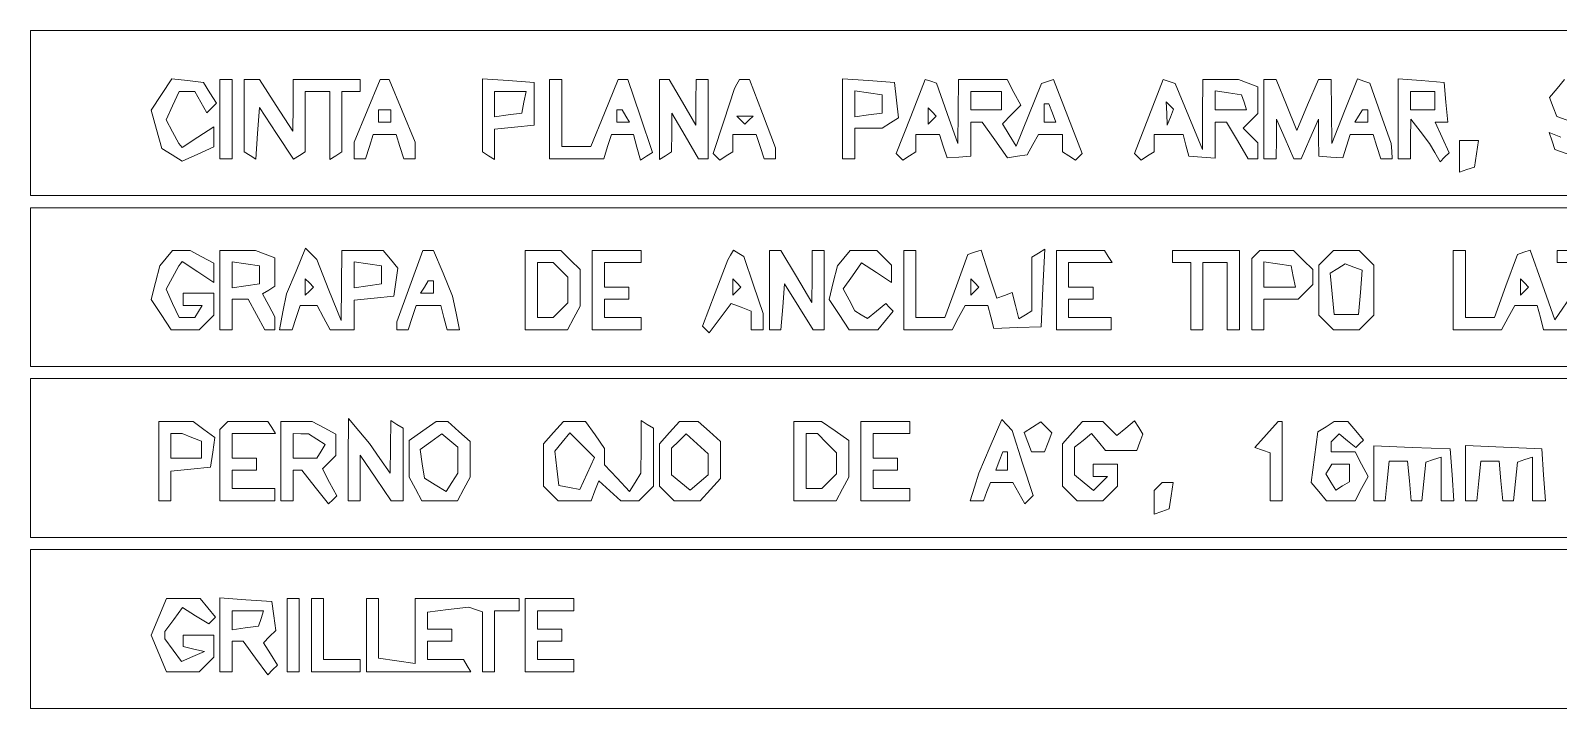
# Paper-space layout 'AN-06-DGE-026' of a CAD drawing. Header units: metres, sheet in millimetres. Extents: x 12 to 193, y 4 to 291.
# Drawn here: x 61.46 to 92.78, y 114.58 to 128.47 of the extents above; entities that cross this region are included whole.
import ezdxf

# ---------------------------------------------------------------- set-up
doc = ezdxf.new("R2010")
doc.units = ezdxf.units.M
doc.layers.add('DGE_CONTORNOS', color=7, linetype='Continuous', lineweight=0)
doc.layers.add('DGE_DATOS', color=7, linetype='Continuous', lineweight=0)

# ---------------------------------------------------------------- blocks, each defined once
blk = doc.blocks.new('LP_REF_DGE_MT_026')
at = {"layer": 'DGE_CONTORNOS'}
for points in [[(180.231, 126.78), (180.231, 125.09), (120.847, 125.09), (61.464, 125.09), (61.464, 126.78), (61.464, 128.47), (120.847, 128.47), (180.231, 128.47)], [(64.145, 127.159), (63.933, 126.835), (64.044, 126.445), (64.156, 126.055), (64.364, 125.924), (64.573, 125.792), (64.895, 125.939), (65.218, 126.086), (65.218, 126.291), (65.218, 126.496), (64.894, 126.284), (64.571, 126.072), (64.537, 126.113), (64.504, 126.154), (64.374, 126.397), (64.243, 126.639), (64.375, 126.928), (64.507, 127.218), (64.669, 127.218), (64.83, 127.218), (64.952, 127), (65.074, 126.782), (65.173, 126.881), (65.272, 126.98), (65.138, 127.193), (65.005, 127.406), (64.681, 127.445), (64.358, 127.483)], [(65.343, 126.655), (65.343, 125.841), (65.468, 125.841), (65.593, 125.841), (65.593, 126.655), (65.593, 127.468), (65.468, 127.468), (65.343, 127.468)], [(65.844, 126.725), (65.844, 125.981), (65.962, 125.908), (66.079, 125.836), (66.118, 126.363), (66.157, 126.891), (66.506, 126.362), (66.854, 125.832), (66.975, 125.907), (67.095, 125.981), (67.095, 126.6), (67.095, 127.218), (67.346, 127.218), (67.596, 127.218), (67.596, 126.522), (67.596, 125.827), (67.721, 125.904), (67.846, 125.981), (67.846, 126.6), (67.846, 127.218), (68.034, 127.218), (68.222, 127.218), (68.222, 127.343), (68.222, 127.468), (67.533, 127.468), (66.845, 127.468), (66.843, 126.936), (66.841, 126.405), (66.499, 126.936), (66.157, 127.467), (66, 127.467), (65.844, 127.468)], [(68.363, 126.826), (68.096, 126.183), (68.096, 126.012), (68.096, 125.841), (68.213, 125.841), (68.33, 125.841), (68.409, 126.092), (68.489, 126.342), (68.722, 126.342), (68.956, 126.342), (69.035, 126.092), (69.115, 125.841), (69.231, 125.841), (69.348, 125.841), (69.348, 126.012), (69.348, 126.183), (69.081, 126.826), (68.814, 127.468), (68.722, 127.468), (68.63, 127.468)], [(70.725, 126.732), (70.725, 125.981), (70.85, 125.904), (70.975, 125.827), (70.975, 126.139), (70.975, 126.451), (71.382, 126.49), (71.788, 126.53), (71.788, 126.968), (71.788, 127.406), (71.256, 127.444), (70.725, 127.483)], [(72.101, 126.655), (72.101, 125.841), (72.656, 125.841), (73.211, 125.841), (73.29, 126.092), (73.37, 126.342), (73.597, 126.342), (73.824, 126.342), (73.893, 126.079), (73.962, 125.816), (74.086, 125.893), (74.211, 125.97), (73.958, 126.719), (73.705, 127.468), (73.606, 127.468), (73.507, 127.468), (73.228, 126.78), (72.948, 126.092), (72.65, 126.092), (72.352, 126.092), (72.352, 126.78), (72.352, 127.468), (72.226, 127.468), (72.101, 127.468)], [(74.354, 126.647), (74.354, 125.827), (74.479, 125.904), (74.604, 125.981), (74.607, 126.381), (74.61, 126.78), (74.882, 126.311), (75.154, 125.841), (75.255, 125.841), (75.355, 125.841), (75.355, 126.655), (75.355, 127.468), (75.23, 127.468), (75.105, 127.468), (75.102, 126.999), (75.099, 126.53), (74.827, 126.999), (74.555, 127.468), (74.455, 127.468), (74.354, 127.468)], [(75.942, 127.374), (75.889, 127.281), (75.672, 126.615), (75.455, 125.95), (75.522, 125.883), (75.589, 125.816), (75.722, 125.899), (75.856, 125.981), (75.856, 126.162), (75.856, 126.342), (76.098, 126.342), (76.339, 126.342), (76.419, 126.092), (76.498, 125.841), (76.615, 125.841), (76.732, 125.841), (76.732, 125.955), (76.732, 126.069), (76.464, 126.769), (76.196, 127.468), (76.096, 127.468), (75.996, 127.468)], [(78.108, 126.662), (78.108, 125.841), (78.234, 125.841), (78.359, 125.841), (78.359, 126.154), (78.359, 126.467), (78.64, 126.469), (78.922, 126.471), (79.088, 126.576), (79.255, 126.682), (79.214, 127.044), (79.172, 127.406), (78.64, 127.444), (78.108, 127.483)], [(79.503, 126.71), (79.208, 125.951), (79.276, 125.884), (79.343, 125.816), (79.477, 125.899), (79.61, 125.981), (79.61, 126.162), (79.61, 126.342), (79.852, 126.342), (80.094, 126.342), (80.171, 126.1), (80.248, 125.858), (80.492, 125.876), (80.737, 125.895), (80.737, 126.243), (80.737, 126.592), (80.853, 126.592), (80.97, 126.592), (81.229, 126.228), (81.489, 125.864), (81.69, 125.893), (81.891, 125.923), (82.008, 126.132), (82.126, 126.342), (82.37, 126.342), (82.614, 126.342), (82.614, 126.162), (82.614, 125.981), (82.747, 125.899), (82.881, 125.816), (82.948, 125.884), (83.016, 125.951), (82.721, 126.71), (82.427, 127.469), (82.306, 127.428), (82.184, 127.388), (81.925, 126.744), (81.667, 126.101), (81.524, 126.33), (81.382, 126.558), (81.572, 126.748), (81.762, 126.939), (81.62, 127.203), (81.479, 127.468), (80.982, 127.468), (80.486, 127.468), (80.477, 126.811), (80.467, 126.154), (80.249, 126.772), (80.032, 127.39), (79.914, 127.43), (79.797, 127.469)], [(84.383, 126.71), (84.089, 125.951), (84.157, 125.884), (84.224, 125.816), (84.358, 125.899), (84.491, 125.981), (84.491, 126.162), (84.491, 126.342), (84.789, 126.342), (85.088, 126.342), (85.146, 126.12), (85.204, 125.897), (85.473, 125.877), (85.743, 125.857), (85.743, 126.225), (85.743, 126.592), (85.861, 126.592), (85.979, 126.592), (86.201, 126.217), (86.422, 125.841), (86.52, 125.841), (86.619, 125.841), (86.619, 126.004), (86.619, 126.167), (86.468, 126.317), (86.318, 126.467), (86.468, 126.617), (86.619, 126.767), (86.619, 127.042), (86.619, 127.316), (86.421, 127.392), (86.223, 127.468), (85.858, 127.468), (85.492, 127.468), (85.486, 126.749), (85.481, 126.029), (85.201, 126.708), (84.921, 127.388), (84.799, 127.428), (84.678, 127.469)], [(86.744, 126.655), (86.744, 125.841), (86.869, 125.841), (86.994, 125.841), (86.999, 126.248), (87.004, 126.655), (87.181, 126.248), (87.357, 125.841), (87.432, 125.841), (87.507, 125.841), (87.684, 126.248), (87.86, 126.655), (87.865, 126.275), (87.87, 125.895), (88.115, 125.876), (88.359, 125.858), (88.436, 126.1), (88.513, 126.342), (88.746, 126.342), (88.98, 126.342), (89.059, 126.092), (89.139, 125.841), (89.255, 125.841), (89.372, 125.841), (89.362, 125.998), (89.353, 126.154), (89.135, 126.772), (88.917, 127.39), (88.788, 127.434), (88.658, 127.477), (88.397, 126.816), (88.137, 126.154), (88.129, 126.811), (88.12, 127.468), (87.99, 127.468), (87.86, 127.468), (87.638, 126.945), (87.415, 126.421), (87.206, 126.945), (86.996, 127.468), (86.87, 127.468), (86.744, 127.468)], [(89.497, 126.662), (89.497, 125.841), (89.622, 125.841), (89.747, 125.841), (89.751, 126.248), (89.755, 126.655), (89.948, 126.405), (90.14, 126.154), (90.247, 125.968), (90.354, 125.781), (90.447, 125.873), (90.539, 125.965), (90.396, 126.279), (90.253, 126.592), (90.384, 126.592), (90.514, 126.592), (90.475, 126.999), (90.436, 127.406), (89.966, 127.445), (89.497, 127.483)], [(71.577, 126.999), (71.536, 126.78), (71.255, 126.74), (70.975, 126.7), (70.975, 126.959), (70.975, 127.218), (71.297, 127.218), (71.619, 127.218)], [(78.922, 126.968), (78.922, 126.78), (78.64, 126.74), (78.359, 126.7), (78.359, 126.968), (78.359, 127.235), (78.64, 127.195), (78.922, 127.155)], [(81.362, 127.03), (81.362, 126.843), (81.049, 126.843), (80.737, 126.843), (80.737, 127.03), (80.737, 127.218), (81.049, 127.218), (81.362, 127.218)], [(86.338, 126.999), (86.389, 126.843), (86.066, 126.843), (85.743, 126.843), (85.743, 127.039), (85.743, 127.235), (86.014, 127.195), (86.286, 127.155)], [(90.248, 127.03), (90.248, 126.843), (89.998, 126.843), (89.747, 126.843), (89.747, 127.03), (89.747, 127.218), (89.998, 127.218), (90.248, 127.218)], [(68.847, 126.717), (68.847, 126.592), (68.722, 126.592), (68.597, 126.592), (68.597, 126.717), (68.597, 126.843), (68.722, 126.843), (68.847, 126.843)], [(73.666, 126.717), (73.743, 126.592), (73.61, 126.592), (73.478, 126.592), (73.478, 126.717), (73.478, 126.843), (73.533, 126.843), (73.588, 126.843)], [(79.944, 126.634), (79.861, 126.551), (79.861, 126.717), (79.861, 126.884), (79.944, 126.801), (80.027, 126.717)], [(82.409, 126.78), (82.481, 126.592), (82.36, 126.592), (82.238, 126.592), (82.238, 126.78), (82.238, 126.968), (82.288, 126.968), (82.337, 126.968)], [(84.827, 126.694), (84.761, 126.53), (84.751, 126.77), (84.741, 127.009), (84.817, 126.934), (84.893, 126.858)], [(88.871, 126.717), (88.871, 126.592), (88.739, 126.592), (88.606, 126.592), (88.684, 126.717), (88.761, 126.843), (88.816, 126.843), (88.871, 126.843)], [(76.189, 126.634), (76.106, 126.551), (76.023, 126.634), (75.939, 126.717), (76.106, 126.717), (76.273, 126.717)], [(90.749, 125.893), (90.749, 125.57), (90.905, 125.622), (91.061, 125.673), (91.101, 125.945), (91.141, 126.217), (90.945, 126.217), (90.749, 126.217)], [(180.231, 123.213), (180.231, 121.586), (120.847, 121.586), (61.464, 121.586), (61.464, 123.213), (61.464, 124.84), (120.847, 124.84), (180.231, 124.84)], [(64.242, 123.807), (64.112, 123.65), (64.025, 123.305), (63.939, 122.961), (64.143, 122.649), (64.348, 122.337), (64.633, 122.337), (64.918, 122.337), (65.068, 122.487), (65.218, 122.637), (65.218, 122.863), (65.218, 123.088), (64.905, 123.088), (64.592, 123.088), (64.592, 122.963), (64.592, 122.838), (64.787, 122.838), (64.982, 122.838), (64.905, 122.713), (64.828, 122.587), (64.668, 122.587), (64.507, 122.587), (64.375, 122.877), (64.243, 123.167), (64.374, 123.409), (64.504, 123.651), (64.537, 123.692), (64.571, 123.734), (64.894, 123.522), (65.218, 123.309), (65.218, 123.507), (65.218, 123.705), (64.976, 123.834), (64.734, 123.964), (64.553, 123.964), (64.373, 123.964)], [(65.343, 123.151), (65.343, 122.337), (65.468, 122.337), (65.593, 122.337), (65.593, 122.65), (65.593, 122.963), (65.76, 122.963), (65.927, 122.963), (66.094, 122.65), (66.262, 122.337), (66.366, 122.337), (66.47, 122.337), (66.47, 122.47), (66.47, 122.604), (66.344, 122.838), (66.219, 123.073), (66.344, 123.15), (66.47, 123.228), (66.47, 123.52), (66.47, 123.812), (66.272, 123.888), (66.074, 123.964), (65.708, 123.964), (65.343, 123.964)], [(66.157, 123.463), (66.157, 123.276), (65.875, 123.236), (65.593, 123.196), (65.593, 123.463), (65.593, 123.731), (65.875, 123.691), (66.157, 123.651)], [(66.906, 123.542), (66.711, 123.075), (66.637, 122.706), (66.563, 122.337), (66.696, 122.337), (66.828, 122.337), (66.908, 122.587), (66.987, 122.838), (67.162, 122.838), (67.337, 122.838), (67.471, 122.587), (67.605, 122.337), (67.851, 122.337), (68.096, 122.337), (68.096, 122.642), (68.096, 122.947), (68.503, 122.986), (68.91, 123.025), (68.951, 123.314), (68.992, 123.602), (68.842, 123.783), (68.692, 123.964), (68.269, 123.964), (67.846, 123.964), (67.839, 123.244), (67.833, 122.525), (67.58, 123.151), (67.328, 123.776), (67.215, 123.892), (67.101, 124.008)], [(68.66, 123.463), (68.66, 123.276), (68.378, 123.236), (68.096, 123.196), (68.096, 123.463), (68.096, 123.731), (68.378, 123.691), (68.66, 123.651)], [(69.24, 123.232), (68.973, 122.499), (68.973, 122.418), (68.973, 122.337), (69.089, 122.337), (69.206, 122.337), (69.285, 122.587), (69.365, 122.838), (69.618, 122.838), (69.872, 122.838), (69.937, 122.587), (70.003, 122.337), (70.129, 122.337), (70.255, 122.337), (70.185, 122.681), (70.115, 123.025), (69.918, 123.495), (69.72, 123.964), (69.613, 123.964), (69.507, 123.964)], [(71.601, 123.151), (71.601, 122.337), (72.034, 122.337), (72.468, 122.337), (72.597, 122.579), (72.727, 122.821), (72.727, 123.196), (72.727, 123.571), (72.53, 123.767), (72.334, 123.964), (71.967, 123.964), (71.601, 123.964)], [(72.327, 123.564), (72.477, 123.413), (72.477, 123.151), (72.477, 122.888), (72.327, 122.738), (72.176, 122.587), (72.014, 122.587), (71.851, 122.587), (71.851, 123.151), (71.851, 123.714), (72.014, 123.714), (72.176, 123.714)], [(72.977, 123.151), (72.977, 122.337), (73.478, 122.337), (73.979, 122.337), (73.979, 122.462), (73.979, 122.587), (73.603, 122.587), (73.228, 122.587), (73.228, 122.775), (73.228, 122.963), (73.478, 122.963), (73.728, 122.963), (73.728, 123.088), (73.728, 123.213), (73.478, 123.213), (73.228, 123.213), (73.228, 123.463), (73.228, 123.714), (73.603, 123.714), (73.979, 123.714), (73.979, 123.839), (73.979, 123.964), (73.478, 123.964), (72.977, 123.964)], [(75.812, 123.87), (75.752, 123.772), (75.494, 123.093), (75.236, 122.415), (75.304, 122.346), (75.372, 122.278), (75.598, 122.577), (75.824, 122.877), (76.027, 122.799), (76.231, 122.72), (76.231, 122.529), (76.231, 122.337), (76.356, 122.337), (76.482, 122.337), (76.482, 122.502), (76.482, 122.668), (76.282, 123.253), (76.083, 123.839), (75.978, 123.903), (75.873, 123.968)], [(76.607, 123.151), (76.607, 122.337), (76.724, 122.337), (76.842, 122.337), (76.881, 122.806), (76.92, 123.276), (77.211, 122.806), (77.503, 122.337), (77.618, 122.337), (77.733, 122.337), (77.733, 123.151), (77.733, 123.964), (77.608, 123.964), (77.483, 123.964), (77.482, 123.432), (77.48, 122.9), (77.162, 123.432), (76.843, 123.964), (76.725, 123.964), (76.607, 123.964)], [(78.134, 123.807), (78.003, 123.65), (77.917, 123.305), (77.831, 122.961), (78.035, 122.649), (78.239, 122.337), (78.534, 122.337), (78.829, 122.337), (78.987, 122.528), (79.145, 122.719), (79.068, 122.796), (78.991, 122.873), (78.805, 122.72), (78.62, 122.566), (78.49, 122.646), (78.36, 122.726), (78.24, 122.95), (78.12, 123.174), (78.308, 123.443), (78.496, 123.711), (78.803, 123.51), (79.11, 123.309), (79.11, 123.487), (79.11, 123.664), (78.959, 123.814), (78.809, 123.964), (78.537, 123.964), (78.264, 123.964)], [(79.36, 123.151), (79.36, 122.337), (79.856, 122.337), (80.352, 122.337), (80.486, 122.587), (80.62, 122.838), (80.852, 122.838), (81.083, 122.838), (81.145, 122.6), (81.207, 122.361), (81.692, 122.381), (82.176, 122.4), (82.213, 123.193), (82.251, 123.987), (82.12, 123.905), (81.988, 123.824), (81.988, 123.276), (81.988, 122.727), (81.855, 122.645), (81.721, 122.562), (81.65, 122.832), (81.58, 123.102), (81.425, 123.043), (81.27, 122.983), (81.108, 123.477), (80.945, 123.971), (80.809, 123.926), (80.674, 123.882), (80.439, 123.235), (80.205, 122.587), (79.907, 122.587), (79.61, 122.587), (79.61, 123.276), (79.61, 123.964), (79.485, 123.964), (79.36, 123.964)], [(82.489, 123.151), (82.489, 122.337), (83.052, 122.337), (83.615, 122.337), (83.615, 122.462), (83.615, 122.587), (83.177, 122.587), (82.739, 122.587), (82.739, 122.775), (82.739, 122.963), (82.989, 122.963), (83.24, 122.963), (83.24, 123.088), (83.24, 123.213), (82.989, 123.213), (82.739, 123.213), (82.739, 123.463), (82.739, 123.714), (83.184, 123.714), (83.63, 123.714), (83.552, 123.839), (83.475, 123.964), (82.982, 123.964), (82.489, 123.964)], [(84.867, 123.839), (84.867, 123.714), (85.054, 123.714), (85.242, 123.714), (85.242, 123.025), (85.242, 122.337), (85.367, 122.337), (85.492, 122.337), (85.492, 123.025), (85.492, 123.714), (85.743, 123.714), (85.993, 123.714), (85.993, 123.025), (85.993, 122.337), (86.118, 122.337), (86.243, 122.337), (86.243, 123.151), (86.243, 123.964), (85.555, 123.964), (84.867, 123.964)], [(86.577, 123.881), (86.493, 123.797), (86.493, 123.067), (86.493, 122.337), (86.619, 122.337), (86.744, 122.337), (86.744, 122.65), (86.744, 122.963), (87.094, 122.963), (87.445, 122.963), (87.595, 123.113), (87.745, 123.263), (87.745, 123.417), (87.745, 123.571), (87.548, 123.767), (87.352, 123.964), (87.006, 123.964), (86.66, 123.964)], [(87.346, 123.432), (87.388, 123.213), (87.066, 123.213), (86.744, 123.213), (86.744, 123.472), (86.744, 123.731), (87.024, 123.691), (87.304, 123.651)], [(88.02, 123.814), (87.87, 123.664), (87.87, 123.151), (87.87, 122.637), (88.02, 122.487), (88.17, 122.337), (88.433, 122.337), (88.696, 122.337), (88.846, 122.487), (88.996, 122.637), (88.996, 123.151), (88.996, 123.664), (88.846, 123.814), (88.696, 123.964), (88.433, 123.964), (88.17, 123.964)], [(88.722, 123.103), (88.684, 122.65), (88.433, 122.65), (88.183, 122.65), (88.142, 123.075), (88.102, 123.5), (88.256, 123.595), (88.411, 123.691), (88.585, 123.624), (88.759, 123.557)], [(67.179, 123.13), (67.095, 123.046), (67.095, 123.213), (67.095, 123.38), (67.179, 123.297), (67.262, 123.213)], [(69.723, 123.213), (69.723, 123.088), (69.591, 123.088), (69.458, 123.088), (69.536, 123.213), (69.613, 123.338), (69.668, 123.338), (69.723, 123.338)], [(75.939, 123.13), (75.856, 123.046), (75.856, 123.213), (75.856, 123.38), (75.939, 123.297), (76.023, 123.213)], [(80.82, 123.13), (80.737, 123.046), (80.737, 123.213), (80.737, 123.38), (80.82, 123.297), (80.903, 123.213)], [(92.084, 123.13), (92, 123.046), (92, 123.213), (92, 123.38), (92.084, 123.297), (92.167, 123.213)], [(180.231, 119.709), (180.231, 118.082), (120.847, 118.082), (61.464, 118.082), (61.464, 119.709), (61.464, 121.336), (120.847, 121.336), (180.231, 121.336)], [(64.092, 119.646), (64.092, 118.833), (64.217, 118.833), (64.342, 118.833), (64.342, 119.138), (64.342, 119.443), (64.749, 119.482), (65.155, 119.521), (65.199, 119.827), (65.242, 120.133), (65.018, 120.296), (64.795, 120.46), (64.443, 120.46), (64.092, 120.46)], [(65.427, 120.376), (65.343, 120.293), (65.343, 119.563), (65.343, 118.833), (65.906, 118.833), (66.47, 118.833), (66.47, 118.958), (66.47, 119.083), (66.031, 119.083), (65.593, 119.083), (65.593, 119.271), (65.593, 119.459), (65.844, 119.459), (66.094, 119.459), (66.094, 119.584), (66.094, 119.709), (65.844, 119.709), (65.593, 119.709), (65.593, 119.959), (65.593, 120.209), (66.039, 120.209), (66.484, 120.209), (66.407, 120.335), (66.33, 120.46), (65.92, 120.46), (65.51, 120.46)], [(66.595, 119.646), (66.595, 118.833), (66.72, 118.833), (66.845, 118.833), (66.845, 119.146), (66.845, 119.459), (66.934, 119.459), (67.023, 119.459), (67.298, 119.114), (67.573, 118.77), (67.657, 118.853), (67.741, 118.936), (67.594, 119.211), (67.448, 119.485), (67.584, 119.622), (67.721, 119.759), (67.721, 119.98), (67.721, 120.201), (67.479, 120.33), (67.237, 120.46), (66.916, 120.46), (66.595, 120.46)], [(67.975, 119.678), (67.971, 118.833), (68.096, 118.833), (68.222, 118.833), (68.222, 119.3), (68.222, 119.767), (68.539, 119.3), (68.856, 118.833), (68.977, 118.833), (69.098, 118.833), (69.098, 119.576), (69.098, 120.32), (68.973, 120.397), (68.847, 120.475), (68.841, 119.935), (68.834, 119.396), (68.622, 119.702), (68.409, 120.008), (68.194, 120.265), (67.98, 120.522)], [(69.501, 120.265), (69.223, 120.07), (69.223, 119.694), (69.223, 119.317), (69.352, 119.075), (69.482, 118.833), (69.849, 118.833), (70.215, 118.833), (70.345, 119.075), (70.474, 119.317), (70.474, 119.681), (70.474, 120.046), (70.245, 120.253), (70.017, 120.46), (69.898, 120.46), (69.779, 120.46)], [(72.183, 120.231), (71.976, 120.002), (71.976, 119.568), (71.976, 119.133), (72.126, 118.983), (72.276, 118.833), (72.613, 118.833), (72.951, 118.833), (73.029, 119.038), (73.108, 119.242), (73.334, 119.038), (73.56, 118.833), (73.744, 118.833), (73.928, 118.833), (74.079, 118.983), (74.229, 119.133), (74.229, 119.726), (74.229, 120.32), (74.104, 120.397), (73.979, 120.475), (73.977, 119.935), (73.975, 119.396), (73.857, 119.21), (73.739, 119.024), (73.484, 119.299), (73.228, 119.573), (73.228, 119.738), (73.228, 119.903), (73.033, 120.182), (72.838, 120.46), (72.614, 120.46), (72.39, 120.46)], [(74.561, 120.231), (74.354, 120.002), (74.354, 119.568), (74.354, 119.133), (74.504, 118.983), (74.654, 118.833), (74.923, 118.833), (75.191, 118.833), (75.398, 119.062), (75.605, 119.291), (75.605, 119.668), (75.605, 120.046), (75.377, 120.253), (75.148, 120.46), (74.958, 120.46), (74.768, 120.46)], [(77.107, 119.646), (77.107, 118.833), (77.541, 118.833), (77.974, 118.833), (78.104, 119.075), (78.234, 119.317), (78.234, 119.694), (78.234, 120.07), (77.955, 120.265), (77.677, 120.46), (77.392, 120.46), (77.107, 120.46)], [(78.484, 119.646), (78.484, 118.833), (78.984, 118.833), (79.485, 118.833), (79.485, 118.958), (79.485, 119.083), (79.11, 119.083), (78.734, 119.083), (78.734, 119.271), (78.734, 119.459), (78.984, 119.459), (79.235, 119.459), (79.235, 119.584), (79.235, 119.709), (78.984, 119.709), (78.734, 119.709), (78.734, 119.959), (78.734, 120.209), (79.11, 120.209), (79.485, 120.209), (79.485, 120.335), (79.485, 120.46), (78.984, 120.46), (78.484, 120.46)], [(81.135, 119.948), (80.898, 119.396), (80.809, 119.114), (80.72, 118.833), (80.857, 118.833), (80.995, 118.833), (81.067, 119.021), (81.139, 119.208), (81.37, 119.208), (81.6, 119.208), (81.722, 118.99), (81.844, 118.772), (81.929, 118.857), (82.014, 118.942), (81.798, 119.607), (81.582, 120.272), (81.477, 120.387), (81.371, 120.501)], [(82, 120.342), (81.826, 120.235), (81.903, 120.034), (81.98, 119.834), (82.113, 119.834), (82.246, 119.834), (82.322, 120.03), (82.397, 120.226), (82.285, 120.338), (82.174, 120.449)], [(82.821, 120.231), (82.614, 120.002), (82.614, 119.568), (82.614, 119.133), (82.764, 118.983), (82.914, 118.833), (83.177, 118.833), (83.44, 118.833), (83.59, 118.983), (83.74, 119.133), (83.74, 119.358), (83.74, 119.584), (83.49, 119.584), (83.24, 119.584), (83.24, 119.459), (83.24, 119.333), (83.39, 119.333), (83.54, 119.333), (83.395, 119.189), (83.25, 119.044), (83.057, 119.204), (82.864, 119.364), (82.864, 119.646), (82.864, 119.929), (83.035, 120.071), (83.206, 120.213), (83.35, 120.039), (83.495, 119.865), (83.815, 119.865), (84.136, 119.865), (84.199, 120.031), (84.263, 120.197), (84.178, 120.335), (84.093, 120.472), (83.911, 120.321), (83.73, 120.17), (83.585, 120.315), (83.44, 120.46), (83.234, 120.46), (83.028, 120.46)], [(86.794, 120.191), (86.556, 119.923), (86.713, 119.868), (86.869, 119.813), (86.869, 119.323), (86.869, 118.833), (86.994, 118.833), (87.119, 118.833), (87.119, 119.646), (87.119, 120.46), (87.076, 120.46), (87.033, 120.46)], [(88.017, 120.351), (87.851, 120.246), (87.782, 119.728), (87.712, 119.211), (87.869, 119.022), (88.026, 118.833), (88.319, 118.833), (88.612, 118.833), (88.746, 119.083), (88.88, 119.333), (88.746, 119.584), (88.612, 119.834), (88.366, 119.834), (88.12, 119.834), (88.12, 119.938), (88.12, 120.043), (88.203, 120.125), (88.285, 120.207), (88.456, 120.065), (88.627, 119.923), (88.704, 120.001), (88.782, 120.078), (88.624, 120.269), (88.465, 120.46), (88.324, 120.458), (88.183, 120.456)], [(64.77, 120.133), (64.968, 120.058), (64.968, 119.883), (64.968, 119.709), (64.655, 119.709), (64.342, 119.709), (64.342, 119.959), (64.342, 120.209), (64.457, 120.209), (64.572, 120.209)], [(67.33, 120.096), (67.503, 119.987), (67.417, 119.848), (67.331, 119.709), (67.088, 119.709), (66.845, 119.709), (66.845, 119.959), (66.845, 120.209), (67.001, 120.208), (67.158, 120.206)], [(70.222, 119.662), (70.22, 119.396), (70.101, 119.208), (69.981, 119.021), (69.758, 119.158), (69.536, 119.296), (69.493, 119.589), (69.449, 119.883), (69.67, 120.044), (69.891, 120.205), (70.057, 120.067), (70.224, 119.929)], [(72.873, 119.392), (72.724, 119.065), (72.507, 119.107), (72.289, 119.148), (72.249, 119.498), (72.208, 119.849), (72.363, 120.036), (72.519, 120.223), (72.77, 119.971), (73.022, 119.719)], [(75.355, 119.58), (75.355, 119.364), (75.167, 119.208), (74.98, 119.052), (74.792, 119.208), (74.604, 119.364), (74.604, 119.637), (74.604, 119.909), (74.753, 120.058), (74.901, 120.206), (75.128, 120.001), (75.355, 119.795)], [(77.787, 120.013), (77.983, 119.816), (77.983, 119.6), (77.983, 119.383), (77.833, 119.233), (77.683, 119.083), (77.52, 119.083), (77.358, 119.083), (77.358, 119.646), (77.358, 120.209), (77.474, 120.209), (77.59, 120.209)], [(88.996, 119.395), (88.996, 118.833), (89.114, 118.833), (89.231, 118.833), (89.27, 119.24), (89.309, 119.646), (89.497, 119.646), (89.685, 119.646), (89.724, 119.24), (89.763, 118.833), (89.873, 118.833), (89.982, 118.833), (90.021, 119.23), (90.06, 119.627), (90.217, 119.678), (90.373, 119.73), (90.373, 119.281), (90.373, 118.833), (90.505, 118.833), (90.638, 118.833), (90.599, 119.365), (90.561, 119.897), (89.779, 119.927), (88.996, 119.957)], [(90.874, 119.398), (90.874, 118.833), (90.991, 118.833), (91.108, 118.833), (91.147, 119.24), (91.187, 119.646), (91.374, 119.646), (91.562, 119.646), (91.601, 119.24), (91.64, 118.833), (91.75, 118.833), (91.859, 118.833), (91.898, 119.23), (91.938, 119.627), (92.094, 119.678), (92.25, 119.73), (92.25, 119.281), (92.25, 118.833), (92.383, 118.833), (92.515, 118.833), (92.477, 119.365), (92.438, 119.897), (91.656, 119.93), (90.874, 119.964)], [(81.487, 119.646), (81.487, 119.459), (81.366, 119.459), (81.245, 119.459), (81.317, 119.646), (81.389, 119.834), (81.438, 119.834), (81.487, 119.834)], [(88.496, 119.403), (88.496, 119.223), (88.357, 119.137), (88.218, 119.051), (88.115, 119.218), (88.012, 119.384), (88.074, 119.484), (88.135, 119.584), (88.316, 119.584), (88.496, 119.584)], [(84.575, 119.125), (84.491, 119.041), (84.491, 118.801), (84.491, 118.562), (84.648, 118.613), (84.804, 118.665), (84.844, 118.936), (84.884, 119.208), (84.771, 119.208), (84.658, 119.208)], [(180.231, 116.205), (180.231, 114.578), (120.847, 114.578), (61.464, 114.578), (61.464, 116.205), (61.464, 117.832), (120.847, 117.832), (180.231, 117.832)], [(64.092, 116.455), (63.936, 116.079), (64.092, 115.704), (64.247, 115.328), (64.582, 115.328), (64.918, 115.328), (65.068, 115.479), (65.218, 115.629), (65.218, 115.854), (65.218, 116.079), (64.905, 116.079), (64.592, 116.079), (64.592, 115.963), (64.592, 115.847), (64.811, 115.795), (65.03, 115.743), (64.793, 115.64), (64.556, 115.538), (64.386, 115.77), (64.217, 116.002), (64.217, 116.079), (64.217, 116.157), (64.397, 116.4), (64.577, 116.643), (64.847, 116.477), (65.117, 116.312), (65.185, 116.381), (65.254, 116.449), (65.095, 116.64), (64.937, 116.83), (64.592, 116.83), (64.247, 116.83)], [(65.343, 116.087), (65.343, 115.328), (65.468, 115.328), (65.593, 115.328), (65.593, 115.641), (65.593, 115.954), (65.708, 115.954), (65.823, 115.954), (66.073, 115.61), (66.324, 115.266), (66.423, 115.366), (66.523, 115.465), (66.38, 115.694), (66.237, 115.922), (66.364, 116.049), (66.491, 116.176), (66.449, 116.472), (66.407, 116.768), (65.875, 116.806), (65.343, 116.845)], [(66.72, 116.079), (66.72, 115.328), (66.845, 115.328), (66.97, 115.328), (66.97, 116.079), (66.97, 116.83), (66.845, 116.83), (66.72, 116.83)], [(67.22, 116.079), (67.22, 115.328), (67.721, 115.328), (68.222, 115.328), (68.222, 115.454), (68.222, 115.579), (67.846, 115.579), (67.471, 115.579), (67.471, 116.205), (67.471, 116.83), (67.346, 116.83), (67.22, 116.83)], [(68.347, 116.079), (68.347, 115.328), (69.418, 115.328), (70.489, 115.328), (70.412, 115.454), (70.334, 115.579), (69.966, 115.579), (69.598, 115.579), (69.598, 115.767), (69.598, 115.954), (69.849, 115.954), (70.099, 115.954), (70.099, 116.079), (70.099, 116.205), (69.849, 116.205), (69.598, 116.205), (69.598, 116.379), (69.598, 116.553), (70.023, 116.602), (70.447, 116.652), (70.586, 116.605), (70.725, 116.559), (70.725, 115.944), (70.725, 115.328), (70.85, 115.328), (70.975, 115.328), (70.975, 115.954), (70.975, 116.58), (71.225, 116.58), (71.476, 116.58), (71.476, 116.705), (71.476, 116.83), (70.412, 116.83), (69.348, 116.83), (69.348, 116.164), (69.348, 115.497), (68.973, 115.552), (68.597, 115.607), (68.597, 116.219), (68.597, 116.83), (68.472, 116.83), (68.347, 116.83)], [(71.601, 116.079), (71.601, 115.328), (72.101, 115.328), (72.602, 115.328), (72.602, 115.454), (72.602, 115.579), (72.226, 115.579), (71.851, 115.579), (71.851, 115.767), (71.851, 115.954), (72.101, 115.954), (72.352, 115.954), (72.352, 116.079), (72.352, 116.205), (72.101, 116.205), (71.851, 116.205), (71.851, 116.392), (71.851, 116.58), (72.226, 116.58), (72.602, 116.58), (72.602, 116.705), (72.602, 116.83), (72.101, 116.83), (71.601, 116.83)], [(66.189, 116.424), (66.137, 116.267), (65.865, 116.227), (65.593, 116.187), (65.593, 116.384), (65.593, 116.58), (65.917, 116.58), (66.24, 116.58)]]:
    blk.add_lwpolyline(points, close=True, dxfattribs=at)
for points in [[(92.828, 126.285), (92.592, 126.382), (92.65, 126.205), (92.709, 126.029), (93.035, 125.914)], [(92.907, 127.468), (92.752, 127.282), (92.598, 127.096), (92.673, 126.901), (92.748, 126.706), (93.13, 126.572)], [(93.314, 123.964), (92.751, 123.964), (92.751, 123.839), (92.751, 123.714), (93.132, 123.714)], [(93.111, 123.129), (92.709, 122.544), (92.455, 123.256), (92.2, 123.968), (92.069, 123.925), (91.938, 123.882), (91.703, 123.235), (91.468, 122.587), (91.171, 122.587), (90.874, 122.587), (90.874, 123.276), (90.874, 123.964), (90.749, 123.964), (90.623, 123.964), (90.623, 123.151), (90.623, 122.337), (91.12, 122.337), (91.616, 122.337), (91.75, 122.587), (91.884, 122.838), (92.115, 122.838), (92.346, 122.838), (92.412, 122.587), (92.477, 122.337), (93.177, 122.337)]]:
    blk.add_lwpolyline(points, dxfattribs=at)

psp = doc.layouts.new('AN-06-DGE-026')

# ---------------------------------------------------------------- block references
at = {"layer": 'DGE_DATOS'}
psp.add_blockref('LP_REF_DGE_MT_026', (0, 0), dxfattribs=at)

doc.saveas('drawing.dxf')
